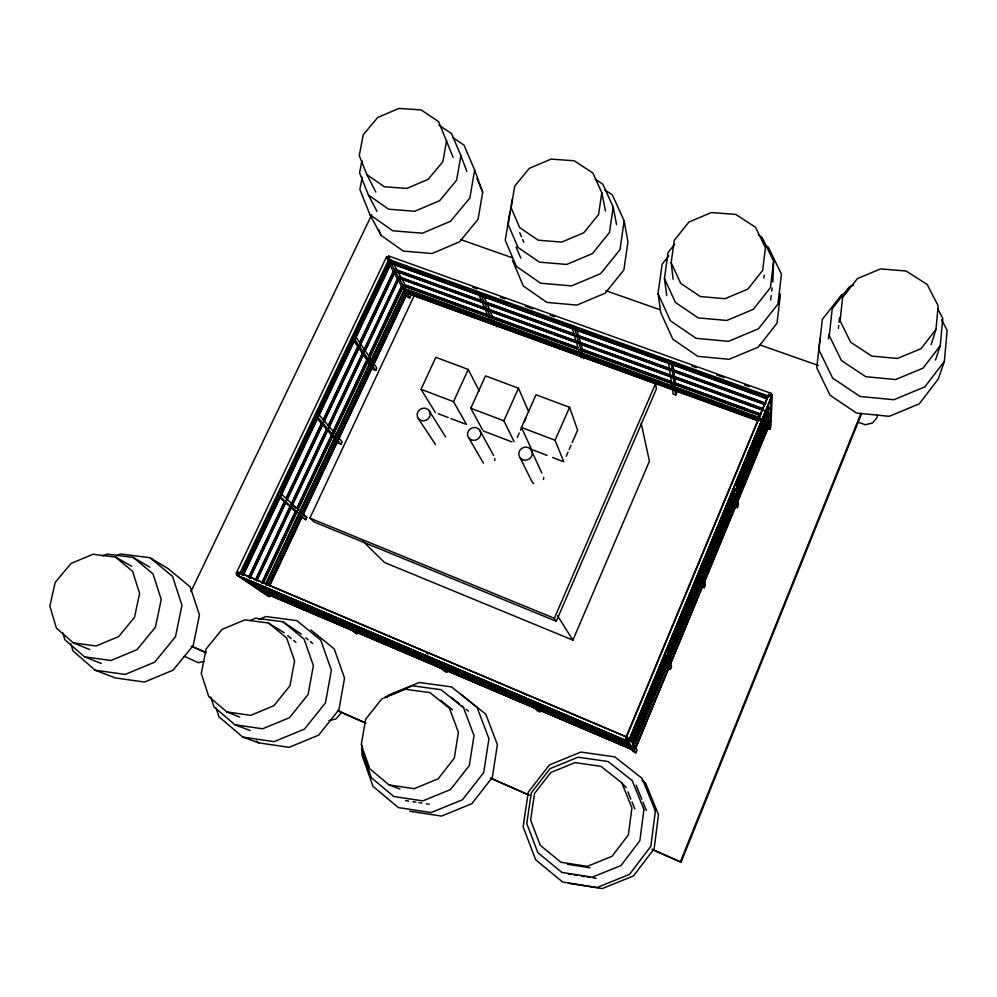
<?xml version="1.0" encoding="UTF-8"?>
<svg xmlns="http://www.w3.org/2000/svg" width="997" height="997" viewBox="0 0 997 997"><rect width="100%" height="100%" fill="white"/><g stroke="black" fill="none" stroke-linecap="round" stroke-linejoin="round"><path stroke-width="1.5" d="M767.416 420.722L767.977 405.43M772.849 281.989L773.622 261.239L762.094 237.473L758.268 234.993M770.918 394.426L770.968 393.279L388.668 255.98L387.272 258.921L769.647 396.47L770.968 393.279M767.142 428.361L769.796 429.321L771.08 398.812M772.002 395.485L629.244 740.31L625.505 738.428L768.612 394.264L772.002 395.485L628.97 739.899M877.21 414.839L877.098 417.606L872.487 422.977L865.321 424.747L858.367 422.254M935.498 360.042L940.271 345.697L942.763 318.367L937.791 308.746M820.045 338.145L816.755 367.768L830.015 395.211L856.523 413.07L889.249 416.31L919.222 403.872L938.14 379.184L944.358 361.425L947.15 330.443L941.642 319.763M935.996 329.284L938.165 305.743L927.148 284.432L906.049 270.997L880.563 268.903L857.395 278.612L842.602 297.542L840.085 320.797L850.665 342.245L871.665 356.079L897.487 358.459L921.091 348.638L935.996 329.284L931.136 344.675M838.402 328.424L838.726 325.408M839.05 322.405L839.536 317.893M828.382 339.03L828.893 334.406M780.464 294.14L777.024 323.202L758.219 347.13L729.131 359.294L697.813 356.34L672.838 339.242L660.837 312.809L658.045 293.654L662.12 264.23L668.85 255.83M773.622 261.239L770.457 287.597L753.296 309.344L726.776 320.461L698.224 317.893L675.443 302.49L664.463 278.562L668.04 252.565L674.67 244.315M770.681 300.072L771.217 295.548M771.765 291.024L772.127 288.021M763.839 278.138L764.188 275.209M671.18 262.759L674.246 240.339L688.952 222.019L711.397 212.535L735.724 214.417L755.514 227.241L765.422 247.705L762.668 270.386L747.85 289.105L724.993 298.701L700.368 296.558L680.689 283.347L671.18 262.759L673.137 279.26M604.631 189.766L612.345 194.876L624.159 220.835L619.96 249.711L600.668 273.614L571.543 285.89L540.623 283.198L516.384 266.411L505.23 240.252L509.928 211.813M595.221 179.173L602.836 184.196L613.217 207.077L609.466 232.513L592.417 253.587L566.695 264.442L539.402 262.136L517.979 247.406L508.121 224.362L512.259 199.263M601.814 192.733L598.524 214.617L583.818 232.737L561.66 242.109L538.131 240.177L519.661 227.553L511.125 207.762L514.701 186.127L529.295 168.368L551.067 159.109L574.309 160.791L592.891 173.054L601.814 192.733L605.503 210.965M452.451 137.312L463.979 145.051L474.634 170.088L482.698 192.109L478.074 219.303L459.505 241.86L432.037 253.512L403.262 251.07L381.028 235.342L369.924 214.691L359.892 189.467L362.223 177.242M474.634 170.088L469.836 198.004L450.681 221.197L422.392 233.211L392.768 230.781L369.924 214.691M438.854 125.061L451.554 133.598L460.913 155.644L456.614 180.22L439.689 200.646L414.727 211.277L388.606 209.183L368.441 195.076L359.581 172.88L361.911 160.754M362.335 745.42L361.562 749.844L371.407 777.747L393.803 796.516L422.828 800.89L450.557 789.537L469.313 765.546L474.024 735.587L463.58 707.845L440.998 689.7L412.397 685.774L385.278 696.965M362.385 751.738L361.861 754.766L372.978 786.309L398.302 807.57L431.14 812.567L462.508 799.744L483.695 772.6L488.941 738.702L477.052 707.372L451.491 686.896L419.189 682.484L388.606 695.108L386.699 697.501M446.606 140.589L442.855 161.713L428.249 179.286L406.764 188.445L384.269 186.713L366.896 174.637L359.256 155.569L363.269 134.682L377.763 117.459L398.887 108.411L421.12 109.907L438.605 121.646L453.137 157.401M861.607 413.593L681.026 862.293L680.415 861.769L860.922 413.381M632.584 744.061L702.324 575.842M703.521 572.976L736.309 493.901M737.493 491.023L770.282 411.948M632.709 744.41L667.205 660.837M668.401 657.97L702.362 576.067M703.471 573.724L736.309 494.163M737.369 491.97L769.672 413.705M642.504 721.778L643.701 718.899M645.483 714.587L646.679 711.708M650.256 703.084L651.44 700.206M657.409 685.836L658.593 682.957M669.323 657.073L670.52 654.206M676.477 639.825L677.661 636.946M681.238 628.322L682.434 625.443M684.229 621.131L685.413 618.265M688.391 611.074L689.588 608.195M691.37 603.883L692.566 601.004M696.143 592.38L697.339 589.501M715.21 546.381L716.407 543.502M722.364 529.12L723.56 526.254M727.137 517.617L728.321 514.751M730.116 510.439L731.299 507.56M742.03 481.676L743.226 478.809M749.183 464.428L750.38 461.549M761.097 435.677L762.294 432.798M764.076 428.486L765.272 425.607M632.734 745.706L666.731 663.69M668.526 659.378L701.327 580.242M703.122 575.917L735.325 498.226M737.119 493.901L768.724 417.643M633.544 747.825L668.501 663.167M669.299 661.522L702.935 580.055M703.857 578.098L769.435 419.55M635.588 748.548L669.373 666.644M670.607 663.94L703.234 584.853M704.455 582.198L736.509 504.494M738.291 500.457L769.173 425.582M625.331 740.21L633.232 751.688L635.936 752.847L637.071 750.13L629.419 738.54M667.766 668.302L670.458 669.411L671.567 666.744L666.332 649.658M701.576 586.66L704.256 587.707L705.34 585.102L702.424 562.757M734.702 506.688L737.369 507.697L738.416 505.143L737.718 477.775M769.796 429.321L770.831 426.828L772.251 394.625L771.142 397.28M626.976 735.973L767.964 396.843M698.411 564.414L699.57 561.635M635.936 752.847L628.21 741.432L629.02 739.5M629.493 739.462L665.273 653.309M666.457 650.43L701.053 567.143M702.237 564.277L736.235 482.423M737.419 479.545L770.22 400.57M629.693 741.22L664.874 656.475M666.669 652.175L700.654 570.309M702.436 565.997L734.639 488.443M737.02 482.698L768.625 406.577M631.138 741.918L666.22 657.035M667.479 654.331L701.402 572.266M702.623 569.623L769.946 407.05M631.836 742.055L665.822 660.126M667.604 655.814L700.991 575.319M702.785 571.007L734.976 493.39M737.369 487.645L768.375 412.908M631.911 742.179L665.871 660.301M668.252 654.555L701.028 575.543M703.408 569.798L734.988 493.665M737.967 486.486L768.363 413.232M668.239 360.266L673.125 394.039L675.692 394.974L676.751 392.531L676.116 387.908M362.796 541.172L384.568 562.52L572.901 640.136L649.433 461.237L641.208 423.364M556.276 621.281L554.344 618.277L655.515 383.733L414.141 295.773L309.893 518.128L314.08 521.954L556.276 621.281L656.425 388.905L655.515 383.733M566.171 456.277L567.978 452.164M569.187 449.423L570.994 445.31M572.191 442.568L577.612 430.218L569.599 407.312L536.037 394.775L521.431 427.464L531.6 449.448L546.979 455.342M563.766 461.773L555.055 440.238L569.599 407.312M517.306 437.334L519.213 433.072M520.471 430.23L521.743 427.401M524.272 421.719L526.179 417.469M514.091 441.621L503.859 420.784L518.49 388.219L485.502 375.894L470.808 408.234L482.411 429.557M466.584 424.548L453.535 401.666L468.254 369.451L435.814 357.337L421.033 389.316L435.44 412.621M266.286 585.251L405.293 289.741M268.218 585.239L300.558 516.421M301.879 513.617L336.213 440.587M337.534 437.783L405.542 293.143M268.505 585.438L300.832 516.67M302.814 512.458L336.463 440.873M338.444 436.661L371.432 366.485M373.414 362.272L406.402 292.096M269.364 585.725L407.536 292.507M269.651 585.924L301.979 517.131M303.3 514.327L372.566 366.921M373.887 364.117L406.876 293.916M237.71 572.253L236.451 574.908L267.221 595.633L269.614 596.642L270.785 594.137M298.813 514.714L305.705 519.749L306.852 517.293L278.911 491.845M315.015 415.911L338.706 443.416L341.074 444.35L342.208 441.945L316.759 412.048M351.879 337.983L373.414 369.526L375.769 370.423L376.878 368.067L353.848 333.908M404.458 291.61L407.437 297.056L409.792 297.916L410.876 295.598L407.923 290.139M255.244 580.154L326.754 428.685M328.075 425.881L362.509 352.938M363.843 350.134L398.277 277.203M255.556 580.354L326.68 429.67M328.674 425.445L362.584 353.623M364.578 349.399L398.476 277.59M256.416 580.665L399.436 277.627L365.076 351.256M256.728 580.852L291.298 507.61M292.632 504.781L363.743 354.072M261.8 582.734L295.598 511M296.919 508.183L367.158 359.094M368.491 356.278L401.617 285.952M262.099 582.933L295.872 511.249M297.193 508.433L331.627 435.34M333.621 431.115L367.395 359.431M368.716 356.614L401.828 286.326M262.398 583.345L265.052 577.699M266.373 574.883L273.016 560.8M276.331 553.759L280.98 543.888M284.295 536.847L288.943 526.989M292.258 519.936L296.234 511.486M300.222 503.036L306.852 488.941M308.185 486.125L314.815 472.042M316.149 469.213L322.779 455.131M324.112 452.314L330.742 438.219M333.397 432.586L338.706 421.32M340.039 418.503L356.627 383.272M357.948 380.455L364.59 366.373M365.911 363.556L367.245 360.727M369.239 356.502L372.554 349.461M373.875 346.644L377.863 338.195M379.184 335.366L380.518 332.549M381.839 329.733L385.827 321.283M387.148 318.467L388.481 315.65M389.802 312.834L393.79 304.372M395.111 301.555L402.414 286.064M262.971 583.233L403.635 285.341M263.27 583.432L332.786 435.789M334.107 432.985L402.975 286.75M265.95 583.195L405.281 287.099M241.075 573.736L390.201 259.345M241.685 574.683L278.923 496.157M280.244 493.353L353.399 339.105M354.72 336.301L389.304 263.395M243.33 572.104L278.549 497.827M280.543 493.615L317.096 416.547M318.417 413.743L353.636 339.466M355.63 335.266L389.515 263.794M242.894 575.194L391.148 262.41M243.206 575.419L390.712 264.217M248.54 577.462L284.444 501.578M285.778 498.762L321.682 422.878M323.016 420.061L358.259 345.573M359.593 342.769L393.503 271.084M249.524 576.278L284.743 501.827M286.725 497.615L321.944 423.177M323.938 418.964L358.496 345.922M359.83 343.118L393.055 272.879M249.736 577.973L395.56 270.499M250.048 578.185L285.927 502.314M287.248 499.509L323.128 423.638M324.461 420.834L394.887 271.907M236.289 573.113L386.475 256.914L389.466 257.986L239.317 574.397L236.289 573.113L237.373 573.848M190.963 591.557L371.694 214.804M944.358 361.425L924.83 386.886L893.86 399.735L860.05 396.457L832.645 378.112L818.948 349.885L822.326 319.401L841.68 294.651L844.422 293.504M940.271 345.697L922.998 368.167L895.63 379.545L865.732 376.704L841.456 360.578L829.267 335.677L832.221 308.734L849.344 286.824L853.582 285.055M340.762 713.466L335.914 718.962L328.973 720.619M102.816 555.89L107.065 554.108L133.174 557.398L149.787 567.168M116.362 555.703L120.475 553.983L150.011 557.697L168.244 568.726L190.19 586.897L199.425 614.987L193.219 645.52L173.092 670.158L144.515 682.048L115.378 677.935L95.189 670.221L72.893 650.829L70.712 643.551M250.11 620.483L255.643 618.177L282.949 621.767L301.256 634.092M258.859 619.486L265.912 616.545L296.782 620.595L320.772 640.136L331.365 670.221L325.458 702.86L304.459 729.106L274.063 741.656L242.707 737.07L218.954 716.768L216.137 708.119M203.812 661.397L198.428 662.718L184.246 656.238M131.679 566.321L115.54 557.086L93.02 554.245L70.999 563.492L55.209 582.398L49.85 606.039L56.443 628.185L73.367 642.866L89.668 649.546M284.133 632.696L268.43 623L244.851 619.885L222.119 629.356L206.18 648.897L201.257 673.436L208.747 696.529L226.83 711.92L239.766 717.08M73.367 642.866L96.148 645.994L118.581 636.634L134.508 617.33L139.605 593.389L132.613 571.356L115.54 557.086M62.724 632.621L64.855 639.75L84.508 656.836L110.966 660.513L136.988 649.658L155.42 627.25L161.24 599.471L153.027 573.923L133.174 557.398M95.189 670.221L125.186 674.433L154.66 662.17L175.472 636.759L181.953 605.291L172.543 576.378L150.011 557.697M226.83 711.92L250.696 715.348L273.851 705.764L289.94 685.786L294.589 660.924L286.65 637.955L268.43 623M210.766 697.015L213.969 706.873L234.943 724.769L262.635 728.782L289.479 717.678L308.085 694.51L313.382 665.672L304.097 639.077L282.949 621.767M242.707 737.07L258.746 742.852L289.167 747.326L318.604 735.175L338.905 709.752L344.551 678.11L334.219 648.922L310.902 629.942M389.092 784.938L414.141 788.689L438.069 778.869L454.296 758.181L458.421 732.321L449.473 708.356L429.994 692.641L405.268 689.239L381.789 698.922L365.7 719.161L361.25 744.672L369.75 768.762L389.092 784.938L399.959 789.013M405.605 800.616L408.558 801.065M412.995 801.725L415.948 802.174M418.914 802.622L421.868 803.071M426.305 803.744L429.271 804.193M409.705 811.234L441.521 816.082L471.868 803.669L492.344 777.398L497.366 744.585L485.813 714.213L461.025 694.361M567.505 864.287L589.937 867.776M568.215 874.02L571.169 874.481M574.11 874.942L577.051 875.403M581.475 876.101L584.416 876.562M587.37 877.024L590.311 877.485M593.252 877.946L596.206 878.407M568.901 883.33L602.213 888.589L633.519 875.902L654.157 848.734L658.494 814.661L645.595 783.031L641.993 780.202M460.826 239.629L512.109 257.687M605.877 290.688L660.089 309.768M759.714 344.837L818.313 365.463M472.728 287.273L477.102 288.856M500.494 297.256L504.881 298.838M525.344 306.191L532.66 308.808M550.194 315.114L554.581 316.697M691.98 366.061L696.367 367.644M716.831 374.997L724.146 377.626M744.609 384.979L748.996 386.549M388.007 260.267L768.139 397.08M390.836 261.613L478.772 293.268M481.701 294.327L572.565 327.041M575.493 328.088L767.478 397.205M393.989 263.071L436.462 278.362M440.848 279.945L462.82 287.859M465.749 288.906L477.463 293.13M481.863 294.713L487.72 296.819M490.649 297.879L512.62 305.78M515.549 306.839L537.52 314.753M540.449 315.8L562.42 323.713M565.349 324.773L569.736 326.355M575.593 328.462L587.308 332.674M590.249 333.733L612.208 341.647M615.137 342.694L637.108 350.608M640.037 351.667L662.008 359.568M673.723 363.793L686.908 368.541M689.837 369.588L711.808 377.502M714.737 378.561L765.995 397.005M766.942 398.464L390.5 263.183M391.971 263.707L572.128 328.624M575.057 329.671L668.8 363.444M671.729 364.503L766.942 398.8M395.024 269.315L482.598 300.932M485.527 301.991L574.559 334.132M577.475 335.191L765.758 403.174M396.706 270.237L480.18 300.384M487.496 303.026L572.428 333.696M578.285 335.815L669.087 368.591M674.944 370.71L765.733 403.498M394.476 270.474L765.247 404.421M396.158 271.396L482.56 302.614M485.489 303.674L574.833 335.952M577.762 337.011L670.021 370.348M672.95 371.407L765.21 404.745M399.124 276.842L485.24 308.023M488.156 309.082L577.201 341.323M580.117 342.382L762.58 408.446M400.794 277.752L485.738 308.522M488.667 309.581L576.54 341.398M579.469 342.457L670.271 375.346M674.67 376.941L762.543 408.758M767.914 411.798L398.588 277.989L576.777 342.868M579.693 343.915L762.057 410.004M764.973 411.063L767.902 412.122M404.583 284.731L487.807 314.94M490.736 316.012L578.347 347.816M581.263 348.875L671.791 381.751M674.72 382.811L760.873 414.091M404.782 285.105L487.969 315.301M492.344 316.896L578.447 348.165M581.363 349.224L670.383 381.552M674.757 383.135L760.861 414.403M404.508 285.167L487.832 315.426M492.219 317.021L578.459 348.339M582.846 349.935L669.087 381.253M674.932 383.384L705.627 394.525M708.555 395.597L727.548 402.489M730.477 403.548L759.714 414.166M402.589 285.329L488.742 316.622M491.671 317.694L760.362 415.313M763.278 416.372L767.665 417.967M404.246 286.226L488.904 316.984M491.82 318.043L760.35 415.624M759.913 417.743L403.187 287.996L403.86 289.217L765.721 420.908M762.83 418.802L768.687 420.933M407.025 291.386L490.312 321.707M494.699 323.302L672.95 388.194M675.866 389.254L767.914 422.778M408.695 292.283L490.462 322.056M493.39 323.115L579.544 354.483M583.918 356.079L672.987 388.518M675.916 389.578L764.986 422.018M580.391 355.842L406.701 292.869M583.307 356.914L758.655 420.784M761.571 421.856L765.958 423.451M408.159 293.392L491.409 323.726M494.325 324.785L580.491 356.178M583.407 357.25L758.642 421.095M421.033 389.316L453.535 401.666M470.808 408.234L503.859 420.784M521.431 427.464L555.055 440.238M234.943 724.769L250.185 730.552M438.269 413.705L448.176 417.506M451.005 418.59L465.163 423.999M483.134 430.891L511.897 441.908M552.575 457.486L562.37 461.237M84.508 656.836L101.258 663.466M309.893 518.128L554.344 618.277M306.852 517.293L302.228 514.278M241.075 573.512L626.801 737.232M428.374 653.197L425.682 652.05L428.037 653.995M524.41 693.962L527.201 695.146M242.757 577.587L331.527 615.323L356.988 633.905L328.91 614.214M334.394 616.532L525.98 697.975L540.013 711.945L537.395 710.824L523.188 696.791M527.687 698.698L628.21 741.432M626.577 740.808L237.037 575.344L238.557 572.153L627.96 737.419L626.789 741.319L238.133 576.079M248.938 581.762L337.061 619.274M337.647 619.486L430.629 659.042M433.496 660.263L527.214 700.143M529.345 701.028L628.06 743.014L530.927 701.776M249.25 581.974L336.475 619.075M339.329 620.284L430.841 659.216M433.695 660.425L526.628 699.956M254.983 585.85L342.931 623.275M345.062 624.184L435.826 662.818M436.574 663.13L530.167 702.972M532.373 703.907L630.229 745.544M253.861 585.438L342.457 623.15M345.311 624.371L433.907 662.07M438.194 663.902L529.656 702.823M533.943 704.642L629.68 745.395M259.444 589.215L631.176 747.6M266.635 593.713L350.969 629.655M353.823 630.877L632.559 749.644M260.479 591.121L632.634 749.744M261.463 591.794L632.484 749.644M192.234 646.43L206.466 652.699M337.41 710.462L365.874 723.012M491.122 778.271L529.544 795.22M651.951 849.207L680.415 861.769M191.324 646.255L205.556 652.537M337.946 710.936L365.002 722.875M490.275 778.134L527.288 794.459M652.561 849.731L681.026 862.293M765.783 245.574L768.388 247.256L781.461 274.212L777.922 304.11L758.505 328.761L728.495 341.323L696.18 338.357L670.42 320.822L658.045 293.654M238.981 575.992L269.614 596.642M240.24 573.325L242.782 575.07M621.829 782.869L600.979 766.357L574.995 762.63L550.73 772.55L534.504 793.512L530.616 820.07L540.224 845.257L560.937 862.268L587.258 866.368L612.021 856.311L628.384 834.863L631.924 807.919L621.829 782.869L626.241 787.618M451.105 697.252L459.168 703.732M461.474 705.577L463.767 707.434M466.073 709.278L468.378 711.135M440.699 700.268L452.501 709.777M424.435 654.817L444.537 671.23L447.08 672.314L427.14 655.964M305.817 637.818L308.098 639.688M310.391 641.557L312.672 643.426M287.672 635.6L291.211 638.504M293.579 640.435L295.935 642.38M256.428 740.883L258.746 742.852M277.403 495.447L296.558 512.682M277.665 494.437L305.705 519.749M292.109 505.093L295.486 508.158M315.55 414.59L341.074 444.35M352.664 336.4L375.769 370.423M418.304 418.516L435.465 444.512M429.009 410.515L445.597 436.923M557.522 615.697L572.901 640.136M468.764 437.945L483.42 463.144M479.532 429.869L493.627 455.479M386.475 256.914L387.21 258.26M388.007 261.625L402.962 288.881M389.752 261.164L409.792 297.916M388.668 255.98L389.403 257.338M391.647 260.08L405.704 286.039M368.441 195.076L376.966 211.327M366.896 174.637L375.807 192.01M468.254 369.451L479.233 390.974M520.11 457.723L532.174 482.087A6.443 6.144 -25.5 0 0 533.794 483.52M530.952 449.572L541.807 472.977M518.49 388.219L528.709 411.798M477.488 291.635L491.558 324.187M519.724 232.687L521.506 236.825M522.69 239.579L523.874 242.333M516.06 246.969L520.858 258.186M480.055 292.557L494.001 325.072M512.508 260.541L523.363 286.027L546.917 302.415L576.914 305.094L605.167 293.193L623.86 269.975L627.923 241.872L624.159 220.835M476.915 178.538L482.698 192.109M483.009 294.314L493.278 318.442M494.475 321.283L496.892 326.954M636.136 785.275L641.819 799.282M642.953 802.074L646.368 810.474M627.96 791.892L630.839 799.008M631.986 801.862L634.852 808.978M378.723 229.559L381.028 235.342M460.913 155.644L466.845 171.384M663.653 655.565L666.395 664.064M665.149 652.499L670.458 669.411M571.356 325.408L581.039 357.798M573.998 326.355L583.544 358.721M576.428 328.237L582.896 350.396M584.18 354.82L585.04 357.773M613.217 207.077L616.557 224.587M699.258 570.346L700.741 580.728M670.981 361.25L675.692 394.974M672.95 364.802L675.692 384.83M701.265 565.536L704.256 587.707M664.463 278.562L666.706 295.523M734.016 486.997L734.49 500.631M736.596 480.479L737.369 507.697M494.799 458.396A6.381 6.044 -29.5 0 1 494.637 460.527M543.652 477.289A6.443 6.144 -25.5 0 1 543.515 479.457M770.93 419.999L635.077 749.059L770.93 419.999M655.365 811.035L650.867 846.266L629.506 874.369L597.116 887.504L562.669 882.058L535.626 859.738L523.138 826.837L528.248 792.229L549.372 764.973L580.939 752.05L614.775 756.873L642.056 778.345L655.365 811.035M643.925 809.514L639.875 840.695L620.957 865.546L592.305 877.173L561.822 872.387L537.869 852.672L526.777 823.534L531.301 792.852L550.032 768.662L578.048 757.209L608.045 761.496L632.185 780.551L643.925 809.514M420.933 420.46A6.68 6.231 -32.3 0 0 430.193 413.531A6.68 6.231 -32.3 0 0 419.862 409.58A6.68 6.231 -32.3 0 0 420.933 420.46M471.444 439.926A6.742 6.343 -29.5 0 0 480.766 432.922A6.742 6.343 -29.5 0 0 470.26 428.897A6.742 6.343 -29.5 0 0 471.444 439.926M522.839 459.729A6.792 6.456 -25.8 0 0 532.224 452.65A6.792 6.456 -25.8 0 0 521.531 448.563A6.792 6.456 -25.8 0 0 522.839 459.729"/></g></svg>
